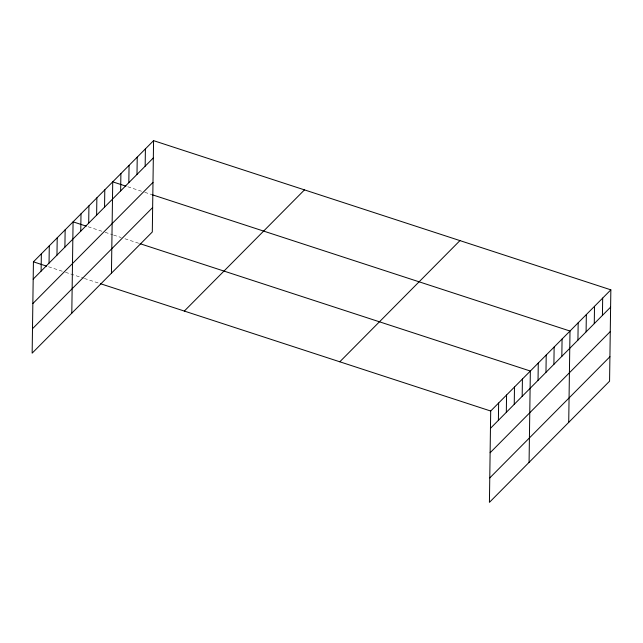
<?xml version="1.0" encoding="UTF-8"?>
<svg xmlns="http://www.w3.org/2000/svg" width="643" height="643" viewBox="0 0 643 643"><rect width="100%" height="100%" fill="white"/><g stroke="black" fill="none" stroke-linecap="round" stroke-linejoin="round"><path stroke-width="0.48" stroke-dasharray="3.21 2.41" d="M127.812 186.775L141.958 191.389M144.788 192.313L152.335 194.773M88.163 226.762L103.258 231.689M105.139 232.3L112.686 234.767M113.626 235.073L121.173 237.532M124.943 238.762L139.097 243.384M48.514 266.757L63.609 271.676M65.49 272.294L83.413 278.138M84.354 278.451L99.448 283.37"/><path stroke-width="0.96" d="M153.573 140.648L33.428 261.83L32.15 353.16L152.303 231.978L153.573 140.648L610.85 289.84L609.572 381.17L489.427 502.352L490.697 411.022L610.85 289.84M41.112 271.129L41.353 253.832M49.045 263.132L49.286 245.835M56.97 255.134L57.211 237.838M64.903 247.137L65.144 229.84M71.799 313.165L73.077 221.843L86.275 226.151M80.761 231.142L81.002 213.846M88.694 223.145L88.935 205.848M96.619 215.148L96.868 197.843M104.552 207.142L104.793 189.846M111.448 273.179L112.726 181.848L125.932 186.157M120.651 190.907L120.892 173.61M128.825 182.668L129.066 165.372M136.991 174.43L137.232 157.125M145.165 166.183L145.406 148.887M498.389 420.321L498.63 403.024M506.322 412.324L506.563 395.027M514.247 404.326L514.488 387.03M522.18 396.329L522.421 379.032M529.076 462.365L530.346 371.035L140.037 243.689M538.038 380.334L538.279 363.038M545.971 372.337L546.212 355.04M553.896 364.34L554.137 347.043M561.829 356.343L562.07 339.038M568.725 422.371L569.995 331.041L152.335 194.773M577.928 340.099L578.17 322.802M586.095 331.86L586.336 314.564M594.269 323.622L594.51 306.325M602.435 315.375L602.676 298.079M33.187 279.126L153.331 157.945M32.841 303.56L152.994 182.371M32.488 328.734L152.64 207.544M184.324 311.067L304.477 189.878M339.801 361.792L459.946 240.611M490.456 428.326L610.609 307.137M490.119 452.752L610.271 331.571M489.765 477.926L609.918 356.736M33.428 261.83L46.626 266.138M100.388 283.684L490.697 411.022"/></g></svg>
